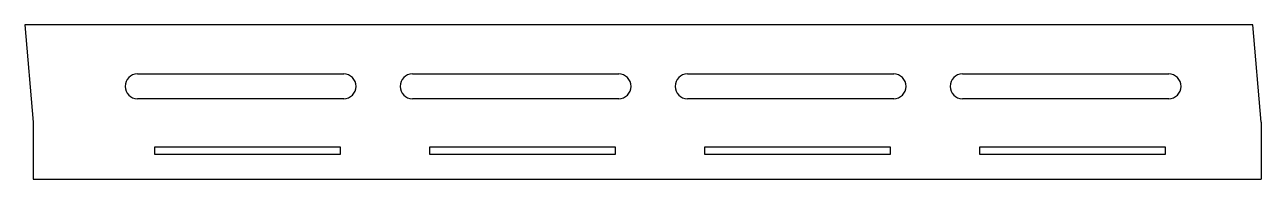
# Model space of a CAD drawing. Header units: millimetres. Extents: x -23 to 876, y 179 to 291.
import ezdxf

# ---------------------------------------------------------------- set-up
doc = ezdxf.new("R2010")
doc.units = ezdxf.units.MM

msp = doc.modelspace()

# ---------------------------------------------------------------- linework, layer by layer
for p, q in [((869.69, 291.14), (-23.41, 291.14)), ((-23.41, 291.14), (-17.22, 220.34)), ((875.89, 220.34), (869.69, 291.14)), ((58.59, 255.31), (208.59, 255.31)), ((258.59, 255.31), (408.59, 255.31)), ((458.59, 255.31), (608.59, 255.31)), ((658.59, 255.31), (808.59, 255.31)), ((208.59, 237.31), (58.59, 237.31)), ((408.59, 237.31), (258.59, 237.31)), ((608.59, 237.31), (458.59, 237.31)), ((808.59, 237.31), (658.59, 237.31)), ((-17.22, 220.34), (-17.22, 178.74)), ((875.89, 220.34), (875.89, 178.74)), ((206.33, 202.04), (70.85, 202.04)), ((70.85, 202.04), (70.85, 197.04)), ((206.33, 197.04), (206.33, 202.04)), ((406.33, 202.04), (270.85, 202.04)), ((270.85, 202.04), (270.85, 197.04)), ((406.33, 197.04), (406.33, 202.04)), ((606.33, 202.04), (470.85, 202.04)), ((470.85, 202.04), (470.85, 197.04)), ((606.33, 197.04), (606.33, 202.04)), ((806.33, 202.04), (670.85, 202.04)), ((670.85, 202.04), (670.85, 197.04)), ((806.33, 197.04), (806.33, 202.04)), ((70.85, 197.04), (206.33, 197.04)), ((270.85, 197.04), (406.33, 197.04)), ((470.85, 197.04), (606.33, 197.04)), ((670.85, 197.04), (806.33, 197.04)), ((-17.22, 178.74), (875.89, 178.74))]:
    msp.add_line(p, q)
for centre, start, end in [((58.59, 246.31), 90, 180), ((208.59, 246.31), 0, 90), ((258.59, 246.31), 90, 180), ((408.59, 246.31), 0, 90), ((458.59, 246.31), 90, 180), ((608.59, 246.31), 0, 90), ((658.59, 246.31), 90, 180), ((808.59, 246.31), 0, 90), ((58.59, 246.31), 180, 270), ((208.59, 246.31), 270, 0), ((258.59, 246.31), 180, 270), ((408.59, 246.31), 270, 0), ((458.59, 246.31), 180, 270), ((608.59, 246.31), 270, 0), ((658.59, 246.31), 180, 270), ((808.59, 246.31), 270, 0)]:
    msp.add_arc(centre, 9, start, end)

doc.saveas('drawing.dxf')
